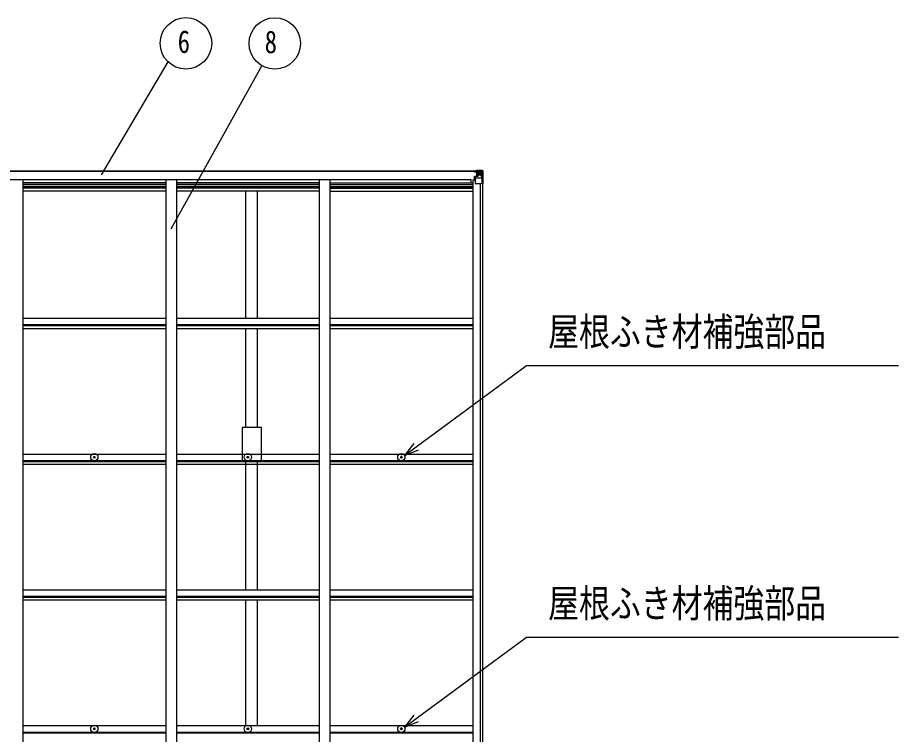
# Model space of a CAD drawing. Units: millimetres, scale not verified. Extents: x -16820 to 16820, y -11880 to 11880.
# Drawn here: x -5510 to -1401, y -1270 to 2075 of the extents above; entities that cross this region are included whole.
import ezdxf
from ezdxf.enums import TextEntityAlignment as Align

# ---------------------------------------------------------------- set-up
doc = ezdxf.new("R2010")
doc.units = ezdxf.units.MM
doc.header["$LTSCALE"] = 40
for name, color, linetype in [('0-4_YKK_13', 4, 'Continuous'), ('0-5_YKK_A1', 4, 'Continuous'), ('0-6_YKK_D', 6, 'Continuous')]:
    doc.layers.add(name, color=color, linetype=linetype)
doc.styles.add('ＭＳ ゴシック', font='')
doc.styles.get('ＭＳ ゴシック').set_extended_font_data('MS Gothic')

msp = doc.modelspace()

# ---------------------------------------------------------------- linework, layer by layer
at = {"layer": '0-4_YKK_13'}
for p, q in [((-3379.89, 1356.88), (-3379.89, 1357.8)), ((-3378.89, 1356.88), (-3379.89, 1356.88)), ((-3379.89, 1356.88), (-3379.89, 1355.31)), ((-3378.89, 1357.8), (-3378.89, 1356.88)), ((-3373.89, 1356.88), (-3378.89, 1356.88)), ((-3373.69, 1360.38), (-3375.38, 1359.94)), ((-3373.89, 1355.27), (-3373.89, 1356.88)), ((-3373.69, 1360.38), (-3373.39, 1360.38)), ((-3373.39, 1360.38), (-3373.39, 1359.94)), ((-3371.89, 1357.14), (-3363.89, 1357.14)), ((-3371.89, 1357.11), (-3363.89, 1357.11)), ((-3368.39, 1362.57), (-3361.89, 1362.18)), ((-3368.39, 1361.69), (-3368.39, 1362.57)), ((-3361.89, 1361.29), (-3368.39, 1361.69)), ((-3368.39, 1361.17), (-3368.39, 1361.69)), ((-3368.39, 1361.17), (-3368.39, 1360.76)), ((-3368.39, 1360.76), (-3363.39, 1360.68)), ((-3368.39, 1360.76), (-3368.39, 1359.94)), ((-3363.89, 1357.14), (-3363.89, 1355.18)), ((-3363.89, 1356.11), (-3363.39, 1356.11)), ((-3363.39, 1356.47), (-3361.89, 1356.47)), ((-3361.89, 1336.08), (-3361.89, 1362.18)), ((-3361.89, 1362.06), (-3349.89, 1361.28)), ((-3349.8, 1361.27), (-3341.87, 1360.8)), ((-3346.7, 1356.39), (-3343.97, 1360.05)), ((-3342.73, 1359.83), (-3342.73, 1359.76)), ((-3342.73, 1299.18), (-3342.73, 1359.76)), ((-3340.83, 1360.89), (-3340.83, 1360.89)), ((-3340.83, 1360.84), (-3340.83, 1360.88)), ((-3339.89, 1359.89), (-3339.89, 1359.85)), ((-3379.89, 1355.19), (-3379.89, 1355.31)), ((-3378.39, 1334.05), (-3377.39, 1334.05)), ((-3378.39, 1317.83), (-3378.39, 1334.05)), ((-3377.39, 1332.32), (-3378.39, 1332.33)), ((-3378.39, 1322.18), (-3373.89, 1322.18)), ((-3373.34, 1334.09), (-3377.39, 1334.05)), ((-3373.89, 1355.27), (-3363.89, 1355.18)), ((-3373.89, 1300.18), (-3373.89, 1333.27)), ((-3349.89, 1325.84), (-3373.89, 1325.84)), ((-3362.71, 1335.82), (-3373.06, 1334.17)), ((-3373.06, 1333.53), (-3362.71, 1335.19)), ((-3373.06, 1334.17), (-3373.06, 1333.53)), ((-3367.39, 1335.07), (-3367.39, 1355.04)), ((-3363.5, 1354.81), (-3367.39, 1354.81)), ((-3367.39, 1351.18), (-3363.39, 1351.18)), ((-3367.39, 1342.97), (-3363.39, 1342.97)), ((-3363.88, 1355.18), (-3363.89, 1355.18)), ((-3363.88, 1355.02), (-3363.88, 1355.18)), ((-3363.39, 1352.93), (-3361.89, 1352.93)), ((-3363.39, 1339.38), (-3361.89, 1339.38)), ((-3362.71, 1335.19), (-3362.71, 1335.82)), ((-3360.89, 1352.93), (-3361.89, 1352.93)), ((-3349.89, 1352.93), (-3361.89, 1352.93)), ((-3349.89, 1339.38), (-3361.89, 1339.38)), ((-3355.37, 1345.74), (-3355.37, 1344.78)), ((-3347.56, 1352.88), (-3349.89, 1352.94)), ((-3349.89, 1339.37), (-3347.56, 1339.41)), ((-3349.89, 1339.37), (-3349.89, 1339.38)), ((-3343.28, 1326.06), (-3349.89, 1325.84)), ((-3347.56, 1339.41), (-3347.56, 1352.88)), ((-3343.28, 1326.06), (-3347.42, 1338.14)), ((-3342.73, 1299.18), (-3372.89, 1299.18)), ((-5154.16, 24.14), (-5153.05, 24.16)), ((-5154.16, 23.14), (-5153.05, 23.12)), ((-5153.05, 24.16), (-5152.53, 24.26)), ((-5153.05, 23.12), (-5152.53, 23.02)), ((-5152.43, 24.77), (-5152.53, 24.26)), ((-5152.43, 22.5), (-5152.53, 23.02)), ((-5152.41, 25.88), (-5152.43, 24.77)), ((-5152.41, 21.39), (-5152.43, 22.5)), ((-5151.41, 25.88), (-5151.39, 24.77)), ((-5151.41, 21.39), (-5151.39, 22.5)), ((-5151.39, 24.77), (-5151.29, 24.26)), ((-5151.39, 22.5), (-5151.29, 23.02)), ((-5150.78, 24.16), (-5151.29, 24.26)), ((-5150.78, 23.12), (-5151.29, 23.02)), ((-5149.67, 24.14), (-5150.78, 24.16)), ((-5149.67, 23.14), (-5150.78, 23.12)), ((-4438.16, 24.14), (-4437.05, 24.16)), ((-4438.16, 23.14), (-4437.05, 23.12)), ((-4437.05, 24.16), (-4436.53, 24.26)), ((-4437.05, 23.12), (-4436.53, 23.02)), ((-4436.43, 24.77), (-4436.53, 24.26)), ((-4436.43, 22.5), (-4436.53, 23.02)), ((-4436.41, 25.88), (-4436.43, 24.77)), ((-4436.41, 21.39), (-4436.43, 22.5)), ((-4435.41, 25.88), (-4435.39, 24.77)), ((-4435.41, 21.39), (-4435.39, 22.5)), ((-4435.39, 24.77), (-4435.29, 24.26)), ((-4435.39, 22.5), (-4435.29, 23.02)), ((-4434.78, 24.16), (-4435.29, 24.26)), ((-4434.78, 23.12), (-4435.29, 23.02)), ((-4433.67, 24.14), (-4434.78, 24.16)), ((-4433.67, 23.14), (-4434.78, 23.12)), ((-3722.16, 24.14), (-3721.05, 24.16)), ((-3722.16, 23.14), (-3721.05, 23.12)), ((-3721.05, 24.16), (-3720.53, 24.26)), ((-3721.05, 23.12), (-3720.53, 23.02)), ((-3720.43, 24.77), (-3720.53, 24.26)), ((-3720.43, 22.5), (-3720.53, 23.02)), ((-3720.41, 25.88), (-3720.43, 24.77)), ((-3720.41, 21.39), (-3720.43, 22.5)), ((-3719.41, 25.88), (-3719.39, 24.77)), ((-3719.41, 21.39), (-3719.39, 22.5)), ((-3719.39, 24.77), (-3719.29, 24.26)), ((-3719.39, 22.5), (-3719.29, 23.02)), ((-3718.78, 24.16), (-3719.29, 24.26)), ((-3718.78, 23.12), (-3719.29, 23.02)), ((-3717.67, 24.14), (-3718.78, 24.16)), ((-3717.67, 23.14), (-3718.78, 23.12)), ((-5154.16, -1243.22), (-5153.05, -1243.2)), ((-5154.16, -1244.22), (-5153.05, -1244.24)), ((-5153.05, -1243.2), (-5152.53, -1243.1)), ((-5153.05, -1244.24), (-5152.53, -1244.34)), ((-5152.43, -1242.59), (-5152.53, -1243.1)), ((-5152.43, -1244.86), (-5152.53, -1244.34)), ((-5152.41, -1241.48), (-5152.43, -1242.59)), ((-5152.41, -1245.97), (-5152.43, -1244.86)), ((-5151.41, -1241.48), (-5151.39, -1242.59)), ((-5151.41, -1245.97), (-5151.39, -1244.86)), ((-5151.39, -1242.59), (-5151.29, -1243.1)), ((-5151.39, -1244.86), (-5151.29, -1244.34)), ((-5150.78, -1243.2), (-5151.29, -1243.1)), ((-5150.78, -1244.24), (-5151.29, -1244.34)), ((-5149.67, -1243.22), (-5150.78, -1243.2)), ((-5149.67, -1244.22), (-5150.78, -1244.24)), ((-4438.16, -1243.22), (-4437.05, -1243.2)), ((-4438.16, -1244.22), (-4437.05, -1244.24)), ((-4437.05, -1243.2), (-4436.53, -1243.1)), ((-4437.05, -1244.24), (-4436.53, -1244.34)), ((-4436.43, -1242.59), (-4436.53, -1243.1)), ((-4436.43, -1244.86), (-4436.53, -1244.34)), ((-4436.41, -1241.48), (-4436.43, -1242.59)), ((-4436.41, -1245.97), (-4436.43, -1244.86)), ((-4435.41, -1241.48), (-4435.39, -1242.59)), ((-4435.41, -1245.97), (-4435.39, -1244.86)), ((-4435.39, -1242.59), (-4435.29, -1243.1)), ((-4435.39, -1244.86), (-4435.29, -1244.34)), ((-4434.78, -1243.2), (-4435.29, -1243.1)), ((-4434.78, -1244.24), (-4435.29, -1244.34)), ((-4433.67, -1243.22), (-4434.78, -1243.2)), ((-4433.67, -1244.22), (-4434.78, -1244.24)), ((-3722.16, -1243.22), (-3721.05, -1243.2)), ((-3722.16, -1244.22), (-3721.05, -1244.24)), ((-3721.05, -1243.2), (-3720.53, -1243.1)), ((-3721.05, -1244.24), (-3720.53, -1244.34)), ((-3720.43, -1242.59), (-3720.53, -1243.1)), ((-3720.43, -1244.86), (-3720.53, -1244.34)), ((-3720.41, -1241.48), (-3720.43, -1242.59)), ((-3720.41, -1245.97), (-3720.43, -1244.86)), ((-3719.41, -1241.48), (-3719.39, -1242.59)), ((-3719.41, -1245.97), (-3719.39, -1244.86)), ((-3719.39, -1242.59), (-3719.29, -1243.1)), ((-3719.39, -1244.86), (-3719.29, -1244.34)), ((-3718.78, -1243.2), (-3719.29, -1243.1)), ((-3718.78, -1244.24), (-3719.29, -1244.34)), ((-3717.67, -1243.22), (-3718.78, -1243.2)), ((-3717.67, -1244.22), (-3718.78, -1244.24))]:
    msp.add_line(p, q, dxfattribs=at)
for points in [[(-3363.89, 1356.11), (-3371.89, 1356.11), (-3371.89, 1357.8)], [(-3368.39, 1361.17), (-3363.39, 1361.17), (-3363.39, 1335.71)], [(-3340.83, 1360.89), (-3349.89, 1361.44), (-3361.89, 1362.18)], [(-3339.89, 1359.85), (-3339.89, 1299.18), (-3342.73, 1299.18)], [(-3373.89, 1355.27), (-3373.89, 1355.26), (-3379.89, 1355.31)], [(-3378.89, 1355.15), (-3363.89, 1355.02), (-3363.88, 1355.02)], [(-3377.39, 1334.05), (-3377.39, 1332.32), (-3373.89, 1332.3)], [(-3356.33, 1347.66), (-3357.29, 1347.66), (-3357.29, 1346.7), (-3356.33, 1346.7)], [(-3354.41, 1348.62), (-3354.41, 1349.58), (-3355.37, 1349.58), (-3355.37, 1348.62)], [(-3355.37, 1344.78), (-3354.41, 1344.78), (-3354.41, 1345.74)], [(-3353.45, 1346.7), (-3352.49, 1346.7), (-3352.49, 1347.66), (-3353.45, 1347.66)]]:
    msp.add_lwpolyline(points, dxfattribs=at)
for centre, radius in [((-3354.89, 1347.18), 5.3), ((-5151.91, 23.64), 17), ((-5151.91, 23.64), 4), ((-4435.91, 23.64), 17), ((-4435.91, 23.64), 4), ((-3719.91, 23.64), 17), ((-3719.91, 23.64), 4), ((-5151.91, -1243.72), 17), ((-4435.91, -1243.72), 17), ((-3719.91, -1243.72), 17), ((-5151.91, -1243.72), 4), ((-4435.91, -1243.72), 4), ((-3719.91, -1243.72), 4)]:
    msp.add_circle(centre, radius, dxfattribs=at)
for centre, radius, start, end in [((-3363.89, 1357.64), 0.5, 270.00309, 0.00198), ((-3363.89, 1357.61), 0.5, 269.99891, 359.99891), ((-3344.01, 1359.88), 1.28, 357.54105, 48.82169), ((-3342.04, 1373.49), 12.7, 264.89689, 270.75534), ((-3340.89, 1359.89), 1, 359.99921, 86.49983), ((-3340.89, 1359.88), 0.999, 0.04917, 86.5576), ((-3340.89, 1359.85), 0.999, 0.04917, 86.5576), ((-3379.03, 1362.84), 7.69, 263.56574, 271.03001), ((-3372.95, 1333.24), 0.937, 96.73234, 177.67791), ((-3372.95, 1332.6), 0.937, 96.73234, 177.67791), ((-3363.89, 1354.68), 0.5, 359.95536, 89.47105), ((-3363.9, 1354.5), 0.513, 358.95293, 88.11972), ((-3362.82, 1336.75), 0.937, 276.73234, 357.67791), ((-3362.82, 1336.12), 0.937, 276.73234, 357.67791), ((-3356.33, 1348.62), 0.96, 270, 0), ((-3356.33, 1345.74), 0.96, 0, 90), ((-3353.45, 1348.62), 0.96, 180, 270), ((-3353.45, 1345.74), 0.96, 90, 180), ((-3372.89, 1300.18), 1, 180, 270), ((-5151.91, 23.64), 2.3, 167.44414, 192.55586), ((-5151.91, 23.64), 2.3, 77.44414, 102.55586), ((-5151.91, 23.64), 2.3, 257.44414, 282.55586), ((-5151.91, 23.64), 2.3, 347.44414, 12.55586), ((-4435.91, 23.64), 2.3, 167.44414, 192.55586), ((-4435.91, 23.64), 2.3, 77.44414, 102.55586), ((-4435.91, 23.64), 2.3, 257.44414, 282.55586), ((-4435.91, 23.64), 2.3, 347.44414, 12.55586), ((-3719.91, 23.64), 2.3, 167.44414, 192.55586), ((-3719.92, 26.08), 2.3, 77.44414, 102.55586), ((-3719.91, 23.64), 2.3, 257.44414, 282.55586), ((-3719.91, 23.64), 2.3, 347.44414, 12.55586), ((-5151.91, -1243.72), 2.3, 167.44414, 192.55586), ((-5151.91, -1243.72), 2.3, 77.44414, 102.55586), ((-5151.91, -1243.72), 2.3, 257.44414, 282.55586), ((-5151.91, -1243.72), 2.3, 347.44414, 12.55586), ((-4435.91, -1243.72), 2.3, 167.44414, 192.55586), ((-4435.91, -1243.72), 2.3, 77.44414, 102.55586), ((-4435.91, -1243.72), 2.3, 257.44414, 282.55586), ((-4435.91, -1243.72), 2.3, 347.44414, 12.55586), ((-3719.91, -1243.72), 2.3, 167.44414, 192.55586), ((-3719.92, -1241.28), 2.3, 77.44414, 102.55586), ((-3719.91, -1243.72), 2.3, 257.44414, 282.55586), ((-3719.91, -1243.72), 2.3, 347.44414, 12.55586)]:
    msp.add_arc(centre, radius, start, end, dxfattribs=at)
for centre, major_axis, ratio, start_param, end_param in [((-3344.69, 1352.8), (-0.03, 5), 0.573921, 0.7672717, 1.551125), ((-3343.02, 1357.87), (0.02, 3), 0.466854, 0.125683, 0.7596956), ((-3342.83, 1360.97), (-2, 0.12), 0.060933, 2.0712557, 3.1453404), ((-3541.83, 1373.2), (-201, 12.36), 0.060933, 3.1453404, 3.145839), ((-3268.14, 1352.93), (-81.75, 0), 0.061163, 6.2824128, 6.2831853), ((-3346.15, 1339.43), (0, 3), 0.468246, 1.5772882, 2.0127935), ((-3344, 1328.4), (-0.85, 2.32), 0.403757, 3.0087805, 3.9744392)]:
    msp.add_ellipse(centre, major_axis=major_axis, ratio=ratio, start_param=start_param, end_param=end_param, dxfattribs=at)
at = {"layer": '0-5_YKK_A1'}
for p, q in [((-8372.39, 1359.94), (-3363.39, 1359.94)), ((-8372.39, 1357.8), (-3363.39, 1357.8)), ((-8341.39, 1319.66), (-3394.39, 1319.66)), ((-5484.89, 1319.64), (-5484.89, -2534.52)), ((-4818.89, 1319.64), (-4818.89, -2534.52)), ((-4768.89, 1319.64), (-4768.89, -2534.52)), ((-4102.89, 1319.64), (-4102.89, -2534.52)), ((-4052.89, 1319.64), (-4052.89, -2534.52)), ((-3394.39, 1304.14), (-3394.39, 1319.66)), ((-3386.89, 1317.83), (-3386.89, -2534.52)), ((-3386.89, 1317.83), (-3373.89, 1317.83)), ((-4818.89, 1304.14), (-5484.89, 1304.14)), ((-4818.89, 1295.75), (-5484.89, 1295.75)), ((-4818.89, 1287.55), (-5484.89, 1287.55)), ((-4818.89, 1283.62), (-5484.89, 1283.62)), ((-4818.89, 1278.54), (-5484.89, 1278.54)), ((-4102.89, 1304.14), (-4768.89, 1304.14)), ((-4102.89, 1295.75), (-4768.89, 1295.75)), ((-4102.89, 1287.55), (-4768.89, 1287.55)), ((-4102.89, 1283.62), (-4768.89, 1283.62)), ((-4102.89, 1278.54), (-4768.89, 1278.54)), ((-4052.89, 1304.14), (-3386.89, 1304.14)), ((-4052.89, 1295.75), (-3386.89, 1295.75)), ((-4052.89, 1287.55), (-3386.89, 1287.55)), ((-4052.89, 1283.62), (-3386.89, 1283.62)), ((-4052.89, 1278.54), (-3386.89, 1278.54)), ((-3351.59, 1299.18), (-3351.59, -2498.86)), ((-3341.89, 1299.18), (-3341.89, -2498.86)), ((-4818.89, 1265.54), (-5484.89, 1265.54)), ((-4102.89, 1265.54), (-4768.89, 1265.54)), ((-4445.39, 672.18), (-4445.39, 1265.54)), ((-4390.39, 672.18), (-4390.39, 1265.54)), ((-4052.89, 1265.54), (-3386.89, 1265.54)), ((-5484.86, 672.18), (-4818.89, 672.18)), ((-4768.86, 672.18), (-4102.89, 672.18)), ((-4052.86, 672.18), (-3386.89, 672.18)), ((-5484.86, 642.45), (-4818.89, 642.45)), ((-5484.86, 637.9), (-4818.89, 637.9)), ((-5484.86, 624.89), (-4818.89, 624.89)), ((-4768.86, 642.45), (-4102.89, 642.45)), ((-4768.86, 637.9), (-4102.89, 637.9)), ((-4768.86, 624.89), (-4102.89, 624.89)), ((-4445.39, 161.75), (-4445.39, 624.89)), ((-4390.39, 161.75), (-4390.39, 624.89)), ((-4052.86, 642.45), (-3386.89, 642.45)), ((-4052.86, 637.9), (-3386.89, 637.9)), ((-4052.86, 624.89), (-3386.89, 624.89)), ((-5484.89, 38.5), (-4818.92, 38.5)), ((-5484.89, 8.77), (-4818.92, 8.77)), ((-5484.89, 4.22), (-4818.92, 4.22)), ((-4768.89, 38.5), (-4102.92, 38.5)), ((-4768.89, 8.77), (-4102.92, 8.77)), ((-4768.89, 4.22), (-4102.92, 4.22)), ((-4445.39, -595.18), (-4445.39, 6.25)), ((-4390.39, -595.18), (-4390.39, 6.25)), ((-4052.89, 38.5), (-3386.92, 38.5)), ((-4052.89, 8.77), (-3386.92, 8.77)), ((-4052.89, 4.22), (-3386.92, 4.22)), ((-5484.89, -8.79), (-4818.92, -8.79)), ((-4768.89, -8.79), (-4102.92, -8.79)), ((-4052.89, -8.79), (-3386.92, -8.79)), ((-5484.89, -595.18), (-4818.92, -595.18)), ((-4768.89, -595.18), (-4102.92, -595.18)), ((-4052.89, -595.18), (-3386.92, -595.18)), ((-5484.89, -624.91), (-4818.92, -624.91)), ((-5484.89, -629.46), (-4818.92, -629.46)), ((-5484.89, -642.47), (-4818.92, -642.47)), ((-4768.89, -624.91), (-4102.92, -624.91)), ((-4768.89, -629.46), (-4102.92, -629.46)), ((-4768.89, -642.47), (-4102.92, -642.47)), ((-4445.39, -1228.85), (-4445.39, -642.47)), ((-4390.39, -1228.85), (-4390.39, -642.47)), ((-4052.89, -624.91), (-3386.92, -624.91)), ((-4052.89, -629.46), (-3386.92, -629.46)), ((-4052.89, -642.47), (-3386.92, -642.47)), ((-5484.89, -1228.85), (-4818.92, -1228.85)), ((-4768.89, -1228.85), (-4102.92, -1228.85)), ((-4052.89, -1228.85), (-3386.92, -1228.85)), ((-5484.89, -1258.59), (-4818.92, -1258.59)), ((-5484.89, -1263.14), (-4818.92, -1263.14)), ((-4768.89, -1258.59), (-4102.92, -1258.59)), ((-4768.89, -1263.14), (-4102.92, -1263.14)), ((-4052.89, -1258.59), (-3386.92, -1258.59)), ((-4052.89, -1263.14), (-3386.92, -1263.14))]:
    msp.add_line(p, q, dxfattribs=at)
msp.add_lwpolyline([(-4463.09, 161.75), (-4463.09, 6.25), (-4372.69, 6.25), (-4372.69, 161.75)], close=True, dxfattribs=at)
at = {"layer": '0-6_YKK_D'}
for p, q in [((-5119.3, 1340.58), (-4807.8, 1868.35)), ((-4793.52, 1089.51), (-4370.42, 1850.27))]:
    msp.add_line(p, q, dxfattribs=at)
for points in [[(-3705.18, 32.12), (-3650.43, 72.45), (-3136.75, 450.9), (-1401.21, 450.9)], [(-3661.24, 87.12), (-3705.18, 32.12), (-3639.63, 57.79)], [(-3705.18, -1235.24), (-3650.43, -1194.9), (-3136.75, -816.46), (-1401.21, -816.46)], [(-3661.24, -1180.23), (-3705.18, -1235.24), (-3639.63, -1209.57)]]:
    msp.add_lwpolyline(points, dxfattribs=at)
for centre in [(-4724.63, 1954.85), (-4310.4, 1954.19)]:
    msp.add_circle(centre, 120, dxfattribs=at)

# ---------------------------------------------------------------- texts
at = {"layer": '0-6_YKK_D', "style": 'ＭＳ ゴシック', "width": 0.8}
for s, height, p in [('6', 105.6, (-4763.03, 1878.63)), ('8', 105.6, (-4357.37, 1877.24)), ('屋根ふき材補強部品', 132, (-3035.12, 503.91)), ('屋根ふき材補強部品', 132, (-3035.12, -763.44))]:
    msp.add_text(s, height=height, dxfattribs=at).set_placement(p, align=Align.BOTTOM_LEFT)

doc.saveas('drawing.dxf')
